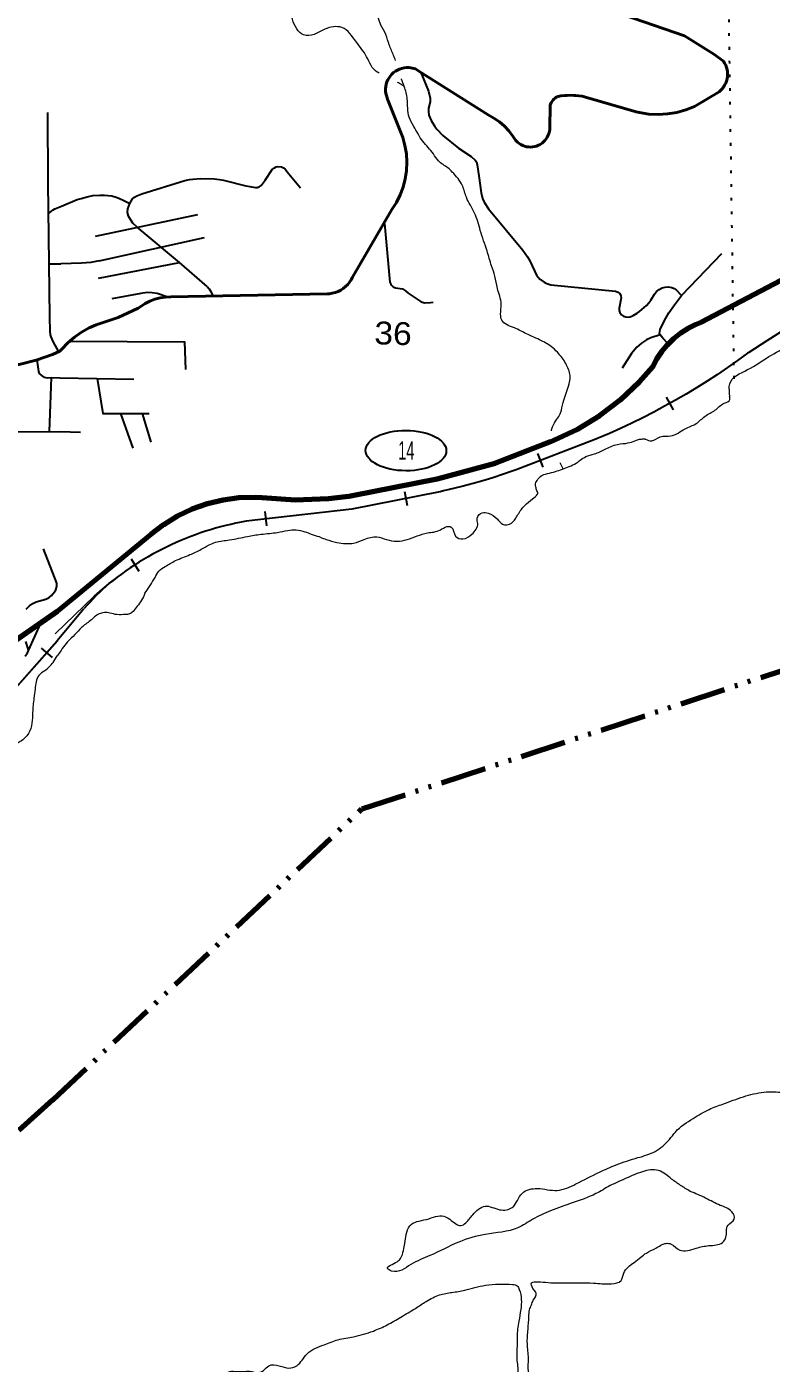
# Model space of a CAD drawing. Header units: feet. Extents: x -256679 to 5, y -731788 to -547785.
# Drawn here: x -224136 to -218432, y -664317 to -654081 of the extents above; entities that cross this region are included whole.
import ezdxf
from ezdxf.enums import TextEntityAlignment as Align

# ---------------------------------------------------------------- set-up
doc = ezdxf.new("R2010")
doc.units = ezdxf.units.FT
doc.header["$LTSCALE"] = 70
doc.linetypes.add('DASH_DOUBLE_DOT', pattern=[9.2, 5, -1.2, 0.3, -1.2, 0.3, -1.2])
doc.linetypes.add('DOTTED', pattern=[1.5, 0.3, -1.2])
for name, color, linetype, lineweight in [('10', 7, 'DASH_DOUBLE_DOT', 70), ('17', 7, 'Continuous', 25), ('23', 7, 'Continuous', 70), ('26', 7, 'Continuous', 40), ('29', 7, 'Continuous', 25), ('34', 7, 'Continuous', 25), ('39', 7, 'Continuous', 13), ('6', 7, 'DOTTED', 25), ('7', 7, 'DOTTED', 13)]:
    doc.layers.add(name, color=color, linetype=linetype, lineweight=lineweight)

msp = doc.modelspace()

# ---------------------------------------------------------------- linework, layer by layer
at = {"layer": '10'}
msp.add_line((-223936.63, -662299.07), (-230535.97, -668269.58), dxfattribs=at)
msp.add_lwpolyline([(-223936.63, -662299.07), (-221569.05, -660071.51), (-207224.35, -655345.29), (-191917.8, -659112.25)], dxfattribs=at)
at = {"layer": '17'}
msp.add_ellipse((-221230.66, -657326.68), major_axis=(-309.24, 1), ratio=0.500121, dxfattribs=at)
at = {"layer": '23'}
msp.add_line((-225084.19, -659375.21), (-223900.58, -658556.92), dxfattribs=at)
msp.add_lwpolyline([(-223900.58, -658556.92), (-223182.58, -657967.66), (-223084.85, -657892.18), (-222979.76, -657827.34), (-222868.48, -657773.83), (-222752.21, -657732.25), (-222632.23, -657703.06), (-222509.85, -657686.56), (-222386.43, -657682.94), (-222334.52, -657685.29), (-222079.6, -657703.43), (-221824.17, -657694.83), (-221690.59, -657678.89), (-221665.46, -657675.89), (-221640.59, -657670.99), (-220990.84, -657542.87), (-220548.01, -657422.82), (-220120.16, -657257.14), (-220096.98, -657246.66), (-219916.32, -657161.53), (-219745.54, -657057.98), (-219586.53, -656937.14), (-219441.01, -656800.35), (-219338.89, -656684.73), (-219307.52, -656624.52), (-219270.02, -656567.92), (-219226.82, -656515.55), (-219178.37, -656467.99), (-219125.23, -656425.75), (-219067.95, -656389.29), (-219007.18, -656359.03), (-218970.12, -656344.27), (-216881.53, -655247.11)], dxfattribs=at)
at = {"layer": '26'}
msp.add_line((-223881.41, -656564.56), (-223867.22, -656549.64), dxfattribs=at)
for points in [[(-220147.59, -654926.2), (-220140.71, -654912.26), (-220135.33, -654897.67), (-220131.5, -654882.6), (-220129.27, -654867.21), (-220128.66, -654851.68), (-220125.76, -654685.2), (-220125.18, -654682.43), (-220122.52, -654672.97), (-220118.88, -654663.83), (-220114.31, -654655.13), (-220108.85, -654646.95), (-220102.57, -654639.38), (-220095.53, -654632.52), (-220087.81, -654626.42), (-220079.5, -654621.17), (-220070.68, -654616.82), (-220067.2, -654615.53), (-220042.25, -654609.57), (-220017.2, -654608.26), (-219994.73, -654607.08), (-219969.87, -654605.78), (-219944.73, -654606.23), (-219929.33, -654606.51), (-219906.11, -654609.18), (-219881.05, -654612.06), (-219856.11, -654619.32), (-219467.78, -654732.43), (-219441.78, -654738.31), (-219370.66, -654749.12), (-219298.8, -654752.44), (-219226.98, -654748.22), (-219156, -654736.52), (-219086.64, -654717.47), (-219019.64, -654691.27), (-218831.93, -654578.33), (-218822.8, -654570.67), (-218810.22, -654558.1), (-218799.02, -654544.27), (-218789.33, -654529.36), (-218781.25, -654513.51), (-218774.88, -654496.9), (-218770.27, -654479.72), (-218767.49, -654462.15), (-218766.55, -654444.39), (-218767.48, -654426.63), (-218770.26, -654409.06), (-218774.86, -654391.88), (-218781.23, -654375.27), (-218789.31, -654359.42), (-218798.99, -654344.5), (-218872.02, -654291.12), (-219097.88, -654149.18), (-219564.14, -653989.13)], [(-223867.18, -656549.67), (-223821.44, -656500.92), (-223770.85, -656457.22), (-223715.98, -656419.05), (-223657.41, -656386.82), (-223604.33, -656364.04), (-223596.9, -656361.97), (-223436.14, -656307.72), (-223281.92, -656236.96), (-223253.41, -656218.3), (-223229.26, -656201.28), (-223192.17, -656182.78), (-223153.35, -656168.26), (-223113.23, -656157.88), (-223072.24, -656151.75), (-223030.84, -656149.94), (-221833.67, -656126.56), (-221817.48, -656125.55), (-221794.81, -656122.09), (-221772.62, -656116.28), (-221751.16, -656108.18), (-221730.66, -656097.88), (-221711.36, -656085.5), (-221693.45, -656071.16), (-221677.14, -656055.04), (-221662.61, -656037.29), (-221650.01, -656018.13), (-221639.48, -655997.75), (-221337.66, -655480.76), (-221337.63, -655480.71), (-221303.1, -655426.5), (-221274.43, -655368.98), (-221251.93, -655308.77), (-221235.84, -655246.55), (-221226.35, -655182.98), (-221223.55, -655118.77), (-221227.48, -655054.61), (-221238.1, -654991.22), (-221255.28, -654929.29), (-221370.87, -654634.95), (-221375.14, -654625.04), (-221380.76, -654608.21), (-221384.6, -654590.88), (-221386.6, -654573.24), (-221386.75, -654555.5), (-221385.04, -654537.83), (-221381.49, -654520.44), (-221376.15, -654503.52), (-221369.06, -654487.25), (-221360.32, -654471.8), (-221350.01, -654457.36), (-221338.24, -654444.07), (-221325.15, -654432.09), (-221310.88, -654421.54), (-221295.59, -654412.54), (-221279.43, -654405.18), (-221262.6, -654399.56), (-221245.27, -654395.72), (-221227.64, -654393.72), (-221209.89, -654393.57), (-221192.23, -654395.28), (-221182.91, -654397.18), (-221157.94, -654404.16), (-221132.91, -654419.95), (-220600.82, -654755.67), (-220556.7, -654779.63), (-220515.09, -654808.23), (-220476.69, -654841.02), (-220441.93, -654877.65), (-220411.19, -654917.71), (-220391.22, -654948.81), (-220386.26, -654954.45), (-220375.13, -654965.3), (-220362.92, -654974.92), (-220349.77, -654983.22), (-220335.82, -654990.1), (-220321.24, -654995.48), (-220306.17, -654999.31), (-220290.78, -655001.54), (-220275.24, -655002.15), (-220259.73, -655001.13), (-220244.4, -654998.5), (-220229.44, -654994.28), (-220215, -654988.52), (-220201.24, -654981.28), (-220188.31, -654972.64), (-220176.36, -654962.7), (-220165.51, -654951.56), (-220155.88, -654939.35), (-220147.59, -654926.2)], [(-224976.33, -658747.06), (-224915.24, -657492.55), (-224910.47, -657454.14), (-224901.71, -657416.45), (-224889.05, -657379.88), (-224872.65, -657344.83), (-224869.26, -657338.63), (-224641.71, -656964.92), (-224602.84, -656909.06), (-224558.34, -656857.58), (-224508.7, -656811.03), (-224454.47, -656769.92), (-224396.24, -656734.71), (-224334.65, -656705.78), (-224270.37, -656683.44), (-224204.1, -656667.95), (-224194.49, -656666.3), (-224064.4, -656635.43), (-223938.24, -656591.14), (-223881.41, -656564.56)]]:
    msp.add_lwpolyline(points, dxfattribs=at)
at = {"layer": '29'}
for p, q in [((-223608.34, -655683.64), (-222825.84, -655517.76)), ((-223579.85, -655873.1), (-222772.97, -655695.89)), ((-223967.6, -655896.09), (-223874.96, -655895.43)), ((-223585.75, -656005.38), (-222965.61, -655886.43)), ((-218814.42, -655821.02), (-219118.9, -656139.3)), ((-220120.09, -656057.99), (-219624.49, -656106.51)), ((-223949.28, -656767.09), (-223963.72, -657179.51)), ((-223949.28, -656767.09), (-223883.37, -656768.61)), ((-223883.37, -656768.61), (-223315.95, -656779.8)), ((-223416.99, -657042.89), (-223323.52, -657309.36)), ((-223250.73, -657042.89), (-223185.82, -657261.19)), ((-224318.82, -657183.66), (-223883.53, -657179.64)), ((-223883.53, -657179.64), (-223725.31, -657186.16)), ((-223905.65, -658343.13), (-224006.96, -658080.39)), ((-224123.5, -658856.56), (-224026.56, -658644.01))]:
    msp.add_line(p, q, dxfattribs=at)
for points in [[(-221116.65, -654430.92), (-221057.68, -654574.17), (-221044.19, -654628.16), (-221044.18, -654656.51), (-221057.68, -654703.75), (-221059.02, -654729.39), (-221054.98, -654757.74), (-221038.79, -654798.24), (-221010.46, -654845.47), (-220994.95, -654864.37), (-220947.05, -654914.32), (-220828.33, -655011.5), (-220731.2, -655073.59), (-220699.5, -655103.28), (-220690.05, -655114.08), (-220685.33, -655138.38), (-220671.84, -655222.06), (-220655.65, -655351.64), (-220644.86, -655394.84), (-220631.37, -655424.53), (-220598.99, -655475.82), (-220334.57, -655791.66), (-220298.82, -655841.61), (-220277.91, -655878.05), (-220229.34, -655983.33), (-220204.39, -656013.03), (-220172.68, -656037.32), (-220151.77, -656048.12), (-220120.09, -656057.99)], [(-223976.83, -654738.11), (-223975.13, -655275.89), (-223962.81, -656305.45)], [(-223347.38, -655435.28), (-223325.61, -655399.15), (-223310.74, -655386.4), (-223293.75, -655375.77), (-223253.4, -655360.9), (-222924.2, -655258.91), (-222888.64, -655251.47), (-222862.61, -655248.28), (-222805.27, -655244.03), (-222701.2, -655246.16), (-222660.33, -655250.41), (-222628.99, -655254.66), (-222456.97, -655299.28), (-222382.63, -655312.03), (-222370.43, -655312.03), (-222355.56, -655306.72), (-222340.16, -655297.15), (-222310.42, -655254.66), (-222255.2, -655173.91), (-222238.75, -655160.1), (-222224.95, -655153.72), (-222212.73, -655150.54), (-222184.59, -655152.66), (-222168.13, -655161.16), (-222156.98, -655170.72), (-222127.77, -655207.91), (-222038.57, -655314.15)], [(-223870.72, -655455.4), (-223749.84, -655404.46), (-223719.05, -655394.9), (-223673.39, -655382.15), (-223628.79, -655373.65), (-223576.75, -655370.47), (-223539.59, -655370.47), (-223483.31, -655376.84), (-223442.95, -655389.59), (-223401.54, -655405.53), (-223347.38, -655435.28)], [(-223972.28, -655514.47), (-223934.23, -655484.11), (-223920, -655474.63), (-223896.28, -655464.07), (-223870.72, -655455.4)], [(-223291.19, -655616.41), (-223321.9, -655584.02), (-223342.07, -655556.39), (-223356.94, -655530.9), (-223364.37, -655503.27), (-223361.19, -655474.59), (-223347.38, -655435.28)], [(-221395.94, -655586.64), (-221353.11, -656035.57), (-221347.27, -656051.51), (-221340.9, -656061.07), (-221328.16, -656071.69), (-221310.63, -656080.19), (-221257.53, -656088.69), (-221234.71, -656102.5), (-221212.93, -656120.56), (-221113.11, -656186.44), (-221089.23, -656193.88), (-221043.03, -656192.81), (-221021.79, -656190.69)], [(-222753.95, -656069.34), (-222964.98, -655886.97), (-223291.19, -655616.41)], [(-223579.85, -655873.1), (-223645.26, -655885.76), (-223715.35, -655892.13), (-223874.96, -655895.43)], [(-223055.25, -656150.59), (-223137.67, -656124.81), (-223174.83, -656118.43), (-223214.12, -656116.31), (-223262.97, -656122.68), (-223482.78, -656165.18)], [(-222753.95, -656069.34), (-222738.92, -656087.62), (-222725.12, -656107.8), (-222710.25, -656141.8)], [(-219624.49, -656106.51), (-219606.82, -656113.11), (-219592.48, -656124.8), (-219583.99, -656140.73), (-219582.92, -656157.74), (-219596.73, -656235.3), (-219597.27, -656254.95), (-219592.48, -656270.36), (-219580.27, -656287.35), (-219564.87, -656296.92), (-219546.29, -656302.76), (-219524.52, -656304.36), (-219512.58, -656301.16), (-219489.21, -656292.13), (-219458.95, -656274.6), (-219440.63, -656261.86), (-219388.59, -656215.11), (-219370.28, -656195.45), (-219354.61, -656174.74), (-219327, -656127.99), (-219310.28, -656107.8), (-219290.9, -656091.87), (-219267.27, -656080.7), (-219245.24, -656074.87), (-219220.55, -656073.27), (-219194.27, -656078.05), (-219176.48, -656084.95), (-219161.35, -656095.05), (-219118.9, -656139.3)], [(-219283.46, -656441.43), (-219287.18, -656430.8), (-219286.12, -656414.86), (-219281.87, -656399.98), (-219269.12, -656371.3), (-219239.39, -656311.8), (-219216.03, -656271.43), (-219172.49, -656209.81), (-219118.9, -656139.3)], [(-223962.81, -656305.45), (-223960.07, -656412.4), (-223956.9, -656439.83), (-223951.63, -656454.6), (-223936.87, -656490.46), (-223892.59, -656570.63)], [(-223806.79, -656487.92), (-222926.74, -656494.12), (-222918.92, -656705.06)], [(-219283.46, -656441.43), (-219353.54, -656463.74), (-219388.59, -656478.61), (-219425.75, -656504.11), (-219460.8, -656534.92), (-219502.21, -656583.79), (-219575.48, -656695.35)], [(-219223.73, -656506.5), (-219263.28, -656466.92), (-219283.46, -656441.43)], [(-224058.3, -656630.9), (-224046.52, -656720.43), (-224040.19, -656735.19), (-224023.32, -656751.02), (-224004.35, -656763.68), (-223990.64, -656767.9), (-223974.83, -656768.95), (-223949.28, -656767.09)], [(-223595.24, -656774.29), (-223553.34, -657042.89), (-223198.94, -657042.89)], [(-224088.71, -658497.9), (-224064.99, -658486.29), (-224046.01, -658481.02), (-223989.08, -658465.2), (-223963.78, -658452.54), (-223946.91, -658436.72), (-223922.67, -658408.23), (-223913.18, -658392.41), (-223905.8, -658367.09), (-223905.65, -658343.13)], [(-224141.42, -658540.09), (-224115.59, -658516.89), (-224088.71, -658497.9)], [(-224147.75, -658900.86), (-224129.83, -658875.55), (-224123.5, -658856.56), (-224124.56, -658843.9), (-224143.53, -658789.04)]]:
    msp.add_lwpolyline(points, dxfattribs=at)
at = {"layer": '34'}
for p, q in [((-219236, -656917.87), (-219182.25, -657014.54)), ((-220222.53, -657349.69), (-220182.83, -657452.93)), ((-221242.63, -657639.91), (-221221.23, -657748.43)), ((-222312.17, -657793.73), (-222299.6, -657903.62)), ((-223336.4, -658156.01), (-223276.9, -658249.25)), ((-223497.63, -658339.2), (-223506.01, -658345.91)), ((-223698.81, -658539.7), (-223902.77, -658784.87)), ((-224024.9, -658838.7), (-223942.1, -658912.04))]:
    msp.add_line(p, q, dxfattribs=at)
at = {"layer": '34', "lineweight": 13}
for p, q in [((-219777, -657238.51), (-220385.97, -657472.64)), ((-223619.44, -658442.6), (-223918.53, -658730.91)), ((-223869.19, -658743.1), (-224650.7, -659625.38))]:
    msp.add_line(p, q, dxfattribs=at)
at = {"layer": '34'}
for points in [[(-218325.04, -656397.89), (-218465.72, -656485.31), (-218604.93, -656574.25), (-218613.65, -656580.28), (-218689.87, -656636.3), (-218766.96, -656690.3), (-218845.01, -656742.99), (-218924.16, -656795.13), (-219004.14, -656845.21), (-219084.68, -656893.67), (-219166.28, -656941.58), (-219248.75, -656987.44), (-219331.75, -657031.67), (-219416.15, -657074.92), (-219500.65, -657116.23), (-219585.8, -657156.67), (-219672.24, -657195.38), (-219758.77, -657232.13), (-219776.59, -657239.53), (-220385.58, -657473.67), (-220417.3, -657485.28), (-220491.34, -657510.41), (-220565.49, -657534.66), (-220640.71, -657557.68), (-220715.65, -657579.33), (-220791.23, -657599.69), (-220867.46, -657618.33), (-220943.38, -657636.02), (-220969.53, -657641.71), (-220971.27, -657642.06), (-221646.07, -657775.12), (-222453.93, -657867.53), (-222493.62, -657874.73), (-222532.95, -657882.8), (-222572.17, -657891.55), (-222611.54, -657900.8), (-222650.5, -657910.91), (-222689.14, -657921.67), (-222727.91, -657932.92), (-222766.3, -657945.04), (-222804.34, -657957.8), (-222842.49, -657971.28), (-222880.07, -657985.37), (-222917.57, -657999.91), (-222954.9, -658015.36), (-222991.66, -658031.41), (-223028.31, -658048.15), (-223064.65, -658065.29), (-223100.82, -658083.35), (-223136.46, -658101.78), (-223171.95, -658121.11), (-223206.9, -658140.83), (-223241.72, -658161.22), (-223275.99, -658182.22), (-223309.89, -658203.86), (-223343.5, -658225.91), (-223376.71, -658248.84), (-223409.62, -658272.18), (-223441.96, -658296.12), (-223473.98, -658320.47), (-223498.44, -658340.07)], [(-223900.82, -658782.58), (-224649.85, -659626.08), (-224674.94, -659658.4), (-224700.65, -659690.01), (-224726.92, -659721.18), (-224753.72, -659752.26), (-224781.1, -659782.58), (-224808.9, -659812.29), (-224837.21, -659841.9), (-224866.13, -659870.76), (-224895.45, -659899), (-224925.49, -659926.99), (-224955.78, -659954.19), (-224986.45, -659981.1), (-225017.87, -660007.45), (-225049.57, -660033), (-225081.81, -660058.12), (-225114.27, -660082.76), (-225147.5, -660106.85), (-225180.8, -660130.27), (-225197.77, -660141.73), (-225370.44, -660272.26)]]:
    msp.add_lwpolyline(points, dxfattribs=at)
at = {"layer": '34', "lineweight": 13}
msp.add_lwpolyline([(-220971.49, -657640.98), (-221646.24, -657774.03), (-222454.09, -657866.44)], dxfattribs=at)
for centre, radius, start, end in [((-213403.19, -664505.23), 9485.5, 107.26264, 123.32419), ((-221841.01, -652242.54), 5405.54, 292.44722, 306.65018), ((-221914.78, -653258.02), 4483.34, 282.16831, 289.93772), ((-222055.35, -660139.54), 2307.81, 99.94939, 132.66706)]:
    msp.add_arc(centre, radius, start, end, dxfattribs=at)
at = {"layer": '34'}
msp.add_arc((-222000.59, -660033.56), 2262.14, 131.66846, 138.57563, dxfattribs=at)
at = {"layer": '39'}
for p, q in [((-218749.57, -656884.17), (-218749.62, -656883.94)), ((-220052.24, -657418.17), (-220027.5, -657469.16))]:
    msp.add_line(p, q, dxfattribs=at)
msp.add_lwpolyline([(-221895.15, -657985.72), (-221877.2, -657994.69), (-221863.38, -657999.52)], dxfattribs=at)
for points in [[(-221310.12, -654338.05), (-221324.97, -654301.15), (-221358.65, -654219.91), (-221384.38, -654140.89), (-221422.31, -654067.55), (-221456.99, -653952.15), (-221473.23, -653823.25), (-221483.35, -653690.51), (-221466.97, -653542.49), (-221459.19, -653414.28), (-221485.32, -653212.84), (-221539.49, -653010.59), (-221560.57, -652909.64), (-221600.73, -652776.03), (-221625.16, -652652.91), (-221608.42, -652492.85), (-221597.58, -652396.84), (-221592.56, -652294.65), (-221594.38, -652220.34), (-221635.08, -652173), (-221679.95, -652131.56), (-221706.81, -652090.65), (-221718.93, -652026.08), (-221716.98, -651959.91), (-221708.38, -651871.87), (-221707.84, -651785.59), (-221719.43, -651634.75), (-221723.26, -651560.39), (-221625.07, -651493.01), (-221519.82, -651457.94), (-221369.34, -651384.05), (-221258.79, -651304.99), (-221159.95, -651215.55), (-221090.92, -651117.22), (-220959.92, -650888.25), (-220910.5, -650775.3), (-220831.51, -650611.03), (-220735.08, -650399.11), (-220732.13, -650298.86), (-220790.84, -650182.77), (-220881.88, -650075.77), (-220885.29, -649987.38), (-220893.28, -649782.45), (-220922.37, -649613.04), (-220932.16, -649575)], [(-221434.91, -654435.57), (-221450.96, -654427.93), (-221531.7, -654311.2), (-221610.55, -654198.53), (-221721.5, -654086.94), (-221852.13, -654099.2), (-221933.47, -654138.98), (-222015.75, -654142.6), (-222100.43, -654023.75), (-222152.13, -653873.75), (-222247.71, -653716.45), (-222324.5, -653601.84), (-222379.5, -653495.88), (-222434.67, -653327.72), (-222500.27, -653173.3), (-222580.65, -653044.54), (-222674.58, -652899.33), (-222745.83, -652732.7), (-222795, -652564.71), (-222837.33, -652368.82), (-222864.41, -652199.47), (-222881.07, -652084.6), (-222901.32, -651955.58), (-222912.38, -651854.92), (-222927.34, -651750.13), (-222901.24, -651680.66), (-222826.26, -651584.5), (-222801.93, -651506.95), (-222820.24, -651448.22), (-222887.44, -651416.16), (-222981.73, -651351.21), (-223056.4, -651300.88), (-223102.22, -651223.29), (-223126.18, -651084.13), (-223166.16, -650944.5), (-223244.42, -650811.79), (-223335.23, -650696.77), (-223420.21, -650587.94), (-223505.3, -650483.12), (-223543.94, -650433.83), (-223548.88, -650397.57), (-223589.34, -650342.21), (-223638.8, -650252.47), (-223680.73, -650179.01), (-223726.66, -650105.43), (-223791.97, -650009.22)], [(-220116.77, -657175.24), (-220107.98, -657143.99), (-220074.23, -657086.78), (-220048.96, -657045.37), (-220040.12, -657017.53), (-220021.8, -656939.8), (-219980.1, -656816.6), (-219972.55, -656764.64), (-219999.87, -656671.53), (-220059.47, -656585.52), (-220106.23, -656540.01), (-220192.8, -656485.32), (-220307.47, -656431.81), (-220400.34, -656386.97), (-220496.81, -656327.98), (-220505.46, -656281.57), (-220501.22, -656205.44), (-220529.72, -656084.2), (-220549.03, -655991.33), (-220574.76, -655912.32), (-220609.44, -655796.93), (-220660.96, -655640.91), (-220705.12, -655507.18), (-220767.72, -655386.96), (-220797.22, -655299.81), (-220876.25, -655193.16), (-220909.41, -655162.1), (-220981.96, -655107.81), (-221020.48, -655054.51), (-221101.8, -654957.83), (-221170.59, -654843.45), (-221206.62, -654774.18), (-221220.51, -654633.3), (-221243.77, -654538.31), (-221264.14, -654481.52), (-221264.73, -654479.27)], [(-221242.63, -654537.65), (-221265.38, -654523.63), (-221294.58, -654507.24)], [(-218755.49, -656855.44), (-218750.48, -656815.34), (-218613.01, -656706.96), (-218449.75, -656607.36), (-218292.72, -656515.6), (-218172.39, -656444.85), (-218097.6, -656422.94)], [(-219395.83, -657239.31), (-219347.59, -657252.39), (-219282.51, -657220.17), (-219202.17, -657214.48), (-219092.33, -657159.48), (-219006.98, -657119.82), (-218939.19, -657063.59), (-218863.68, -657017.63), (-218791.94, -656963.52), (-218749.07, -656936.67), (-218750.77, -656912.45)], [(-218755.49, -656855.44), (-218754.59, -656862), (-218754.96, -656871.54), (-218754.4, -656880.7), (-218753.65, -656898.09), (-218752.16, -656906.31), (-218750.77, -656912.45)], [(-220228.91, -657633.68), (-220235.58, -657605.04), (-220237.07, -657581.1), (-220219.12, -657546.7), (-220201.17, -657524.26), (-220145.83, -657503.32), (-220086, -657486.87), (-220032.15, -657468.92), (-219979.8, -657447.98), (-219925.95, -657422.55), (-219896.03, -657400.11), (-219852.65, -657373.19), (-219786.84, -657352.25), (-219704.57, -657316.35), (-219659.7, -657295.41), (-219610.34, -657278.95), (-219529.56, -657268.48), (-219477.21, -657252.03), (-219450.29, -657241.56), (-219418.88, -657237.07), (-219400.93, -657237.07), (-219395.83, -657239.31)], [(-221863.38, -657999.52), (-221842.94, -658006.62), (-221759.48, -658031.12), (-221691.58, -658039.11), (-221631.33, -658034.85), (-221550.34, -658007.1), (-221453.58, -657987.84), (-221380.02, -658008.04), (-221300.21, -658020.39), (-221144.73, -657980.76), (-221065.86, -657956.97), (-221017.57, -657950.35), (-220966.98, -657933.76), (-220918.15, -657909.09), (-220884.17, -657912.08), (-220850.13, -657981.3), (-220794.65, -658002.98), (-220725.45, -657966.87), (-220692.23, -657927.7), (-220680.92, -657883.88), (-220685.74, -657843.6), (-220646.46, -657802.6), (-220600.46, -657805.95), (-220531.61, -657850.09), (-220490.74, -657891.42), (-220422.3, -657881.36), (-220372.3, -657816.6), (-220320.17, -657747.88), (-220260.56, -657697.43), (-220223.4, -657660.39), (-220219.1, -657650.48), (-220228.91, -657633.68)], [(-223230.88, -658419.63), (-223190.5, -658359.67), (-223153.11, -658298.34), (-223123.19, -658250.47), (-223075.33, -658214.58), (-222996.05, -658169.7), (-222885.36, -658123.33), (-222800.1, -658082.95), (-222737.28, -658048.54), (-222689.41, -658029.1), (-222581.71, -658011.15), (-222445.6, -657984.22), (-222340.89, -657967.77), (-222213.75, -657952.81), (-222135.97, -657937.85), (-222071.65, -657933.37), (-222004.34, -657948.32), (-221957.97, -657966.27), (-221895.15, -657985.72)], [(-223230.88, -658419.63), (-223255.63, -658471.86), (-223289.17, -658518.82), (-223321.37, -658559.07), (-223348.2, -658577.85), (-223379.06, -658581.88), (-223444.81, -658583.22), (-223498.48, -658571.14), (-223541.41, -658567.12), (-223581.66, -658577.85), (-223648.75, -658628.84), (-223717.18, -658682.51), (-223766.82, -658736.18), (-223823.17, -658791.19), (-223863.42, -658843.51), (-223903.91, -658899.09)], [(-223997.74, -659012.66), (-223963.88, -658983.66), (-223934.25, -658949.1), (-223903.59, -658898.65)], [(-223997.74, -659012.66), (-224043.63, -659048.84), (-224071.71, -659152.65), (-224081.09, -659222.71), (-224091.23, -659332.87), (-224096.78, -659413.03), (-224122.4, -659492.81), (-224185.82, -659555.83), (-224244.8, -659596.86), (-224268.29, -659670.66), (-224296.64, -659788.52), (-224296.18, -659868.79), (-224298.11, -659969.08), (-224299.88, -660061.34), (-224311.45, -660141.39), (-224320.48, -660193.39), (-224383.63, -660242.37), (-224389.69, -660244.26), (-224459.82, -660238.93), (-224503.8, -660230.08), (-224567.8, -660218.85), (-224620.34, -660237.93), (-224695.71, -660296.72), (-224744.59, -660333.93), (-224807.2, -660354.83), (-224863.56, -660363.8), (-224904.34, -660397.15), (-224920, -660481.13), (-224964.78, -660514.4), (-225014.9, -660511.46), (-225056.75, -660496.63), (-225154.97, -660490.78), (-225213.37, -660501.72), (-225288.67, -660556.5), (-225354.68, -660649.57), (-225419.45, -660782.79), (-225466.93, -660852.13), (-225542.5, -660920.94), (-225633.93, -660979.42), (-225723.04, -661021.9), (-225801.66, -661040.49), (-225892.35, -661060.87), (-225967.42, -661103.6), (-226055.69, -661101.95), (-226132.18, -661114.56), (-226255.63, -661168.44), (-226298.53, -661207.23)], [(-219053.89, -663000.25), (-219126.68, -662953.99), (-219195.41, -662905.83), (-219242.4, -662868.34), (-219295.7, -662840.71), (-219418.2, -662849.18), (-219543.95, -662899.71), (-219665.87, -662956.37), (-219775.89, -663017.39), (-219956.35, -663088.39), (-220124.5, -663149.73), (-220258.67, -663214.06), (-220372.82, -663278.97), (-220622.83, -663329.89), (-220824.97, -663388.23), (-221046.48, -663492.16), (-221192.78, -663560.15), (-221340.56, -663610.04), (-221372.07, -663591.06), (-221298.38, -663539.02), (-221271.58, -663513.71), (-221249.73, -663452.14), (-221240.12, -663398.23), (-221228.1, -663330.35), (-221202.13, -663264.89), (-221074.38, -663214.42), (-220939.39, -663190.25), (-220850.87, -663247.01), (-220811.24, -663262.21), (-220772.54, -663241.26), (-220718.59, -663178.61), (-220624.47, -663113.12), (-220513.04, -663140.44), (-220416.33, -663123.18), (-220338.93, -663013.05), (-220225.67, -662978.22), (-220071.78, -662992.73), (-219928.01, -662942.73), (-219749.02, -662853.61), (-219621.1, -662797.13), (-219453.12, -662741.81), (-219321.43, -662693.47), (-219212.52, -662602.31), (-219166.76, -662545.45), (-219029.4, -662441.08), (-218907.13, -662372.39), (-218801.7, -662331.31), (-218645.74, -662275.64), (-218488.37, -662240.08), (-218338.19, -662244.45), (-218256.86, -662272.9), (-218193.61, -662371.06), (-218170.53, -662472.07), (-218201.75, -662579.53), (-218226.73, -662679.14), (-218204.54, -662810.22), (-218102.48, -662951.66), (-218015.32, -663054.53), (-217931.22, -663125.21), (-217793.11, -663131.23), (-217656.71, -663127.17), (-217574.26, -663117.52), (-217466.47, -663064.47), (-217540.26, -662915.83), (-217643.2, -662804.47), (-217783.13, -662655.92), (-217833.42, -662594.25), (-217698.01, -662556.05), (-217563.49, -662479.69), (-217493.93, -662431.54), (-217398.4, -662386.16), (-217331.26, -662351.99), (-217302.28, -662320.72), (-217323.89, -662237.82), (-217443.02, -662132.01), (-217516.16, -662029.55), (-217575.29, -661927.49), (-217608.32, -661824.18), (-217635.41, -661723.06), (-217650.18, -661612.26), (-217637.69, -661528.34), (-217579.67, -661463.8), (-217487.2, -661454.45), (-217356.93, -661454.22), (-217264.7, -661452.89), (-217220.71, -661524.41), (-217201.16, -661677.49), (-217161.18, -661817.12), (-217118.2, -661922.72), (-217066.55, -662006.5), (-217004.13, -662064.5), (-216922.79, -662092.95), (-216879.1, -662174.5), (-216843.24, -662249.79), (-216828.81, -662304.39), (-216841.54, -662328.1), (-216776.1, -662352.08)], [(-223771.96, -664938.31), (-223734.47, -664935.12), (-223671.81, -664916.88), (-223634.82, -664885.85), (-223558.37, -664876.03), (-223502.18, -664873.65), (-223416.08, -664876.15), (-223350, -664878.07), (-223295.34, -664859.6), (-223267.77, -664808.22), (-223231.72, -664741.04), (-223183.13, -664724.39), (-223135.02, -664723.78), (-223075, -664727.54), (-223016.75, -664723.21), (-222965.16, -664672.53), (-222909.02, -664603.93), (-222851.72, -664563.45), (-222787.22, -664551.28), (-222728.92, -664544.95), (-222682.03, -664518.22), (-222649.17, -664491.08), (-222613.12, -664423.9), (-222579.72, -664378.71), (-222525.66, -664380.29), (-222429.36, -664377.07), (-222359.51, -664387.12), (-222320.99, -664372.19), (-222281.82, -664335.2), (-222201.67, -664335.53), (-222128.05, -664353.72), (-222067.38, -664335.42), (-221988.52, -664243.39), (-221858.23, -664174.94), (-221750.86, -664135.92), (-221631.95, -664113.29), (-221480.35, -664069.53), (-221374.75, -664022.43), (-221270.79, -663963.25), (-221158.59, -663896.27), (-221074.84, -663842.52), (-220973.18, -663793.3), (-220878.41, -663773.98), (-220779.7, -663756.78), (-220702.96, -663736.94), (-220622.27, -663719.22), (-220519.79, -663710.16), (-220413.66, -663713.25), (-220377.92, -663724.32), (-220362.66, -663750.85), (-220346.88, -663827.57), (-220351.19, -663905.7), (-220365.8, -663993.58), (-220379.48, -664117.6), (-220379.42, -664183.82), (-220381.9, -664268.03), (-220373.19, -664380.66), (-220363.42, -664457.21), (-220286.63, -664503.59), (-220275.79, -664475.81), (-220290.92, -664377.04), (-220292.03, -664278.67), (-220300.74, -664166.04), (-220295.49, -664055.82), (-220288.65, -663959.7), (-220283.11, -663907.68), (-220269.97, -663869.94), (-220254.89, -663834.25), (-220233.27, -663780.7), (-220248.58, -663756.17), (-220271.25, -663709.36), (-220162.65, -663696.46), (-220018.47, -663700.66), (-219794.08, -663703.17), (-219655.91, -663707.18), (-219583.06, -663683.21), (-219561.38, -663627.66), (-219482.75, -663543.65), (-219431.5, -663505.01), (-219388.45, -663472.14), (-219317.24, -663436.09), (-219237.96, -663398.26), (-219200.04, -663403.37), (-219133.25, -663449.46), (-219006.57, -663435.09), (-218909.8, -663415.83), (-218804.84, -663390.78), (-218779.63, -663351.38), (-218762.9, -663259.56), (-218715.43, -663212.77), (-218733.8, -663156.05), (-218822.55, -663107.32), (-218935.16, -663051.87), (-219053.89, -663000.25)]]:
    msp.add_spline(points, degree=3, dxfattribs=at)
at = {"layer": '6'}
msp.add_lwpolyline([(-218716.22, -656776.28), (-218763.12, -653466.59), (-218707.31, -648236.6), (-218695.7, -643214.03), (-218700.8, -642979.09), (-218688.01, -639484.37)], dxfattribs=at)

# ---------------------------------------------------------------- texts
at = {"layer": '17', "width": 0.6}
msp.add_text('14', height=140, dxfattribs=at).set_placement((-221227.76, -657394.99), align=Align.CENTER)
at = {"layer": '7', "width": 1.1}
msp.add_text('36', height=175, rotation=358.334, dxfattribs=at).set_placement((-221474.82, -656511.9))

doc.saveas('drawing.dxf')
